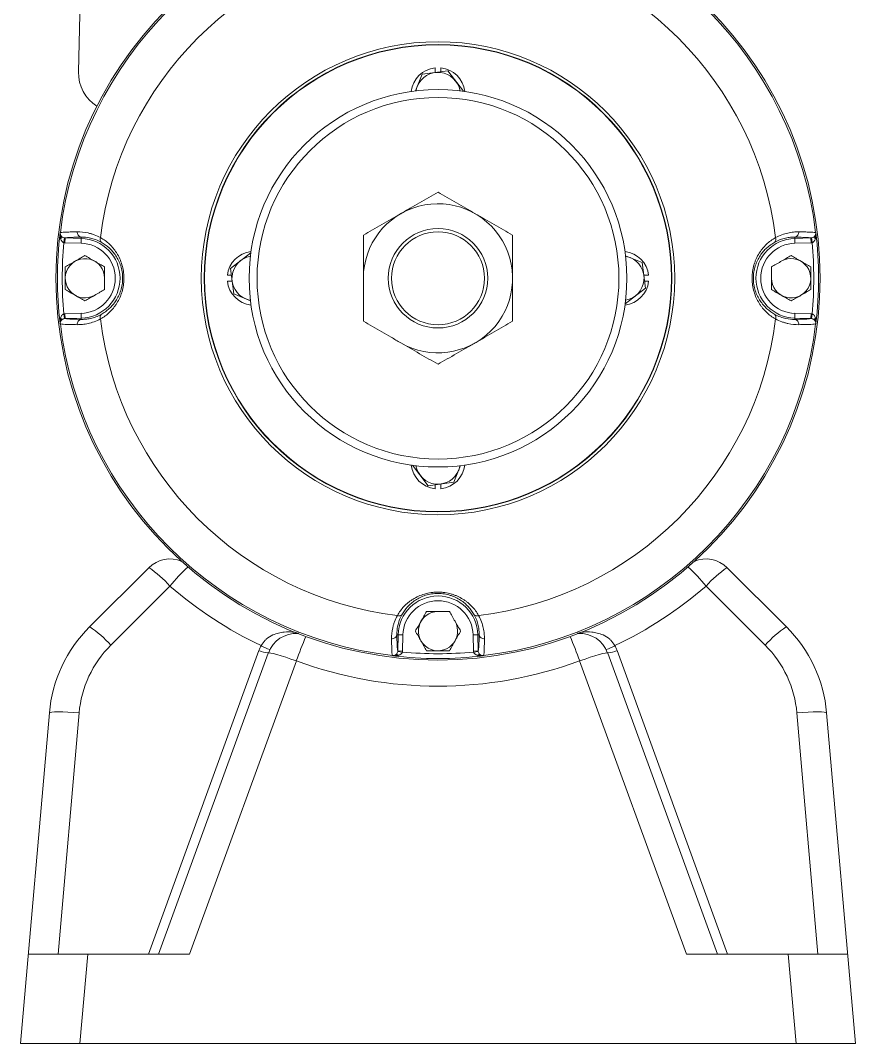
# Paper-space layout '_Left' of a CAD drawing. Header units: inches. Extents: x -5.2 to 5.3, y -9.6 to 16.2.
# Drawn here: x -5.25 to 5.25, y -9.63 to 3.24 of the extents above; entities that cross this region are included whole.
import ezdxf

# ---------------------------------------------------------------- set-up
doc = ezdxf.new("R2010")
doc.units = ezdxf.units.IN
doc.header["$MEASUREMENT"] = 0

psp = doc.layouts.new('_Left')

# ---------------------------------------------------------------- linework, layer by layer
at = {"color": 7, "linetype": 'Continuous', "lineweight": 15}
for p, q in [((-4.52, 2.597), (-4.5, 3.502)), ((0.124, 2.61), (-0.198, 2.567)), ((-0.037, 2.648), (-0.037, 2.589)), ((0.037, 2.598), (0.037, 2.648)), ((0.124, 2.61), (0.322, 2.353)), ((-0.284, 2.358), (-0.198, 2.567)), ((-4.751, 0.571), (-4.749, 0.573)), ((-4.486, 0.518), (-4.488, 0.441)), ((4.486, 0.518), (4.488, 0.441)), ((4.749, 0.573), (4.751, 0.571)), ((-4.696, 0.507), (-4.704, 0.448)), ((-4.689, 0.507), (-4.691, 0.447)), ((-4.488, 0.441), (-4.691, 0.447)), ((-4.689, 0.507), (-4.487, 0.501)), ((4.487, 0.501), (4.689, 0.507)), ((4.691, 0.447), (4.488, 0.441)), ((4.689, 0.507), (4.691, 0.447)), ((4.696, 0.507), (4.704, 0.448)), ((-2.61, 0.124), (-2.353, 0.322)), ((2.358, 0.284), (2.567, 0.198)), ((2.61, -0.124), (2.567, 0.198)), ((-2.598, 0.037), (-2.648, 0.037)), ((-2.61, 0.124), (-2.567, -0.198)), ((2.648, 0.037), (2.589, 0.037)), ((-2.648, -0.037), (-2.589, -0.037)), ((2.61, -0.124), (2.353, -0.322)), ((2.598, -0.037), (2.648, -0.037)), ((-2.358, -0.284), (-2.567, -0.198)), ((-4.696, -0.507), (-4.704, -0.448)), ((-4.691, -0.447), (-4.488, -0.441)), ((-4.689, -0.507), (-4.691, -0.447)), ((-4.487, -0.501), (-4.689, -0.507)), ((-4.486, -0.518), (-4.488, -0.441)), ((4.486, -0.518), (4.488, -0.441)), ((4.689, -0.507), (4.487, -0.501)), ((4.488, -0.441), (4.691, -0.447)), ((4.689, -0.507), (4.691, -0.447)), ((4.696, -0.507), (4.704, -0.448)), ((-4.749, -0.573), (-4.751, -0.571)), ((4.751, -0.571), (4.749, -0.573)), ((-0.124, -2.61), (-0.322, -2.353)), ((0.284, -2.358), (0.198, -2.567)), ((-0.124, -2.61), (0.198, -2.567)), ((-0.037, -2.598), (-0.037, -2.648)), ((0.037, -2.648), (0.037, -2.589)), ((-4.38, -4.385), (-3.636, -3.642)), ((3.636, -3.642), (4.38, -4.385)), ((-3.371, -3.874), (-4.115, -4.618)), ((4.115, -4.618), (3.371, -3.874)), ((-0.518, -4.486), (-0.441, -4.488)), ((-0.507, -4.689), (-0.501, -4.487)), ((-0.441, -4.488), (-0.447, -4.691)), ((0.518, -4.486), (0.441, -4.488)), ((0.447, -4.691), (0.441, -4.488)), ((0.501, -4.487), (0.507, -4.689)), ((-3.642, -8.505), (-2.251, -4.684)), ((-3.513, -8.505), (-2.134, -4.716)), ((-0.571, -4.751), (-0.573, -4.749)), ((-0.507, -4.689), (-0.447, -4.691)), ((-0.507, -4.696), (-0.448, -4.704)), ((0.507, -4.689), (0.447, -4.691)), ((0.507, -4.696), (0.448, -4.704)), ((0.573, -4.749), (0.571, -4.751)), ((2.134, -4.716), (3.513, -8.505)), ((2.251, -4.684), (3.642, -8.505)), ((-1.781, -4.816), (-3.124, -8.505)), ((3.124, -8.505), (1.781, -4.816)), ((-5.25, -9.63), (-4.886, -5.47)), ((-4.513, -5.47), (-4.778, -8.505)), ((4.778, -8.505), (4.513, -5.47)), ((4.886, -5.47), (5.25, -9.63)), ((-5.152, -8.505), (-3.124, -8.505)), ((-4.404, -8.505), (-4.502, -9.63)), ((3.124, -8.505), (5.152, -8.505)), ((4.502, -9.63), (4.404, -8.505)), ((5.25, -9.63), (-5.25, -9.63))]:
    psp.add_line(p, q, dxfattribs=at)
at = {"color": 8, "linetype": 'Continuous', "lineweight": 15}
for p, q in [((-4.679, 0.508), (-4.689, 0.507)), ((4.689, 0.507), (4.679, 0.508)), ((-4.689, -0.507), (-4.679, -0.508)), ((4.679, -0.508), (4.689, -0.507)), ((-0.508, -4.679), (-0.507, -4.689)), ((0.507, -4.689), (0.508, -4.679))]:
    psp.add_line(p, q, dxfattribs=at)
at = {"color": 7, "linetype": 'Continuous', "lineweight": 15, "flags": 128}
for points in [[(-0.26, 2.417), (-0.271, 2.382), (-0.277, 2.359)], [(2.417, 0.26), (2.382, 0.271), (2.359, 0.277)], [(-2.417, -0.26), (-2.382, -0.271), (-2.359, -0.277)], [(0.26, -2.417), (0.271, -2.382), (0.277, -2.359)], [(-2.134, -4.716), (-2.126, -4.713), (-2.104, -4.716), (-2.071, -4.723), (-2.027, -4.735), (-1.974, -4.75), (-1.914, -4.77), (-1.849, -4.792), (-1.781, -4.816)], [(1.781, -4.816), (1.849, -4.792), (1.914, -4.77), (1.974, -4.75), (2.027, -4.735), (2.071, -4.723), (2.104, -4.716), (2.126, -4.713), (2.134, -4.716)], [(-4.513, -5.47), (-4.585, -5.465), (-4.655, -5.46), (-4.719, -5.458), (-4.776, -5.457), (-4.822, -5.458), (-4.857, -5.46), (-4.878, -5.465), (-4.886, -5.47)], [(4.513, -5.47), (4.585, -5.465), (4.655, -5.46), (4.719, -5.458), (4.776, -5.457), (4.822, -5.458), (4.857, -5.46), (4.878, -5.465), (4.886, -5.47)]]:
    psp.add_lwpolyline(points, dxfattribs=at)
at = {"color": 7, "linetype": 'Continuous', "lineweight": 15}
for radius in [4.804, 2.976, 2.94, 2.936, 2.375, 2.275, 0.625, 0.585]:
    psp.add_circle((0, 0), radius, dxfattribs=at)
for centre, radius, start, end in [((0, 0), 4.783, 96.776, 173.1236), ((0, 0), 4.783, 6.8764, 83.224), ((0, 0), 4.274, 96.8727, 173.1273), ((0, 0), 4.274, 6.8727, 83.1273), ((-4.02, 2.586), 0.5, 178.7501, 237.5472), ((0, 2.31), 0.34, 96.3111, 173.0921), ((0, 2.31), 0.281, 10.0058, 157.5517), ((0, 2.31), 0.34, 6.9079, 83.6889), ((0, 0), 0.938, 240, 180), ((0, 0), 4.785, 173.1492, 186.8508), ((-4.689, 0.566), 0.06, 173.1712, 212.6536), ((-4.774, 0.519), 0.0367, 321.455, 22.7581), ((-4.478, 0.575), 0.0577, 170.7419, 261.8484), ((4.478, 0.575), 0.0577, 278.1516, 9.2581), ((4.774, 0.519), 0.0367, 157.2419, 218.545), ((4.689, 0.566), 0.06, 327.3464, 6.8288), ((0, 0), 4.785, 353.1492, 6.8508), ((0, 0), 4.725, 174.562, 185.438), ((-4.5, 0), 0.442, 271.5, 88.5), ((-4.5, 0), 0.502, 271.5, 88.5), ((-4.202, 0.488), 0.047, 150.2315, 224.5889), ((4.5, 0), 0.502, 91.5, 268.5), ((4.5, 0), 0.442, 91.5, 268.5), ((4.202, 0.488), 0.047, 315.4111, 29.7685), ((0, 0), 4.725, 354.562, 5.438), ((-2.31, 0), 0.34, 96.9079, 173.6889), ((-2.31, 0), 0.281, 100.0058, 247.5517), ((2.31, 0), 0.34, 6.3111, 83.0921), ((2.31, 0), 0.281, 280.0058, 67.5517), ((-4.44, 0), 0.247, 0, 300), ((4.44, 0), 0.247, 180, 120), ((-2.31, 0), 0.34, 186.3111, 263.0921), ((2.31, 0), 0.34, 276.9079, 353.6889), ((-4.774, -0.519), 0.0367, 337.2419, 38.545), ((-4.202, -0.488), 0.047, 135.4111, 209.7685), ((0, 0), 4.274, 186.8727, 263.1273), ((0, 0), 4.274, 276.8727, 353.1273), ((4.202, -0.488), 0.047, 330.2315, 44.5889), ((4.774, -0.519), 0.0367, 141.455, 202.7581), ((-4.689, -0.566), 0.06, 147.3464, 186.8288), ((0, 0), 4.783, 186.8764, 263.1236), ((-4.478, -0.575), 0.0577, 98.1516, 189.2581), ((0, 0), 4.783, 276.8764, 353.1236), ((4.478, -0.575), 0.0577, 350.7419, 81.8484), ((4.689, -0.566), 0.06, 353.1712, 32.6536), ((0, -2.31), 0.34, 186.9079, 263.6889), ((0, -2.31), 0.281, 190.0058, 337.5517), ((0, -2.31), 0.34, 276.3111, 353.0921), ((-3.371, -3.907), 0.375, 66.5832, 135), ((3.371, -3.907), 0.375, 45, 113.4168), ((-4.428, -4.812), 1.414, 41.592, 55.9232), ((4.428, -4.812), 1.414, 124.0768, 138.408), ((0, 0.028), 5.156, 229.1723, 244.437), ((0, 0.028), 5.156, 295.563, 310.8277), ((0, -4.5), 0.502, 1.5, 178.5), ((0, -4.5), 0.442, 1.5, 178.5), ((-0.488, -4.202), 0.047, 240.2315, 314.5889), ((0, -4.44), 0.247, 90, 30), ((0.488, -4.202), 0.047, 225.4111, 299.7685), ((-3.143, -5.623), 1.75, 135, 175), ((-5.172, -5.556), 1.414, 41.592, 55.9232), ((-1.781, -4.844), 0.375, 86.7447, 160), ((-0.575, -4.478), 0.0577, 260.7419, 351.8484), ((0.575, -4.478), 0.0577, 188.1516, 279.2581), ((1.781, -4.844), 0.375, 20, 93.2553), ((5.172, -5.556), 1.414, 124.0768, 138.408), ((3.143, -5.623), 1.75, 5, 45), ((-3.143, -5.59), 1.375, 135, 175), ((-1.781, -4.855), 0.5, 152.5073, 160), ((-2.019, -4.292), 0.391, 238.2493, 255.9763), ((2.019, -4.292), 0.391, 284.0237, 301.7507), ((1.781, -4.855), 0.5, 20, 27.4927), ((3.143, -5.59), 1.375, 5, 45), ((-2.096, -4.342), 0.375, 245.489, 264.1615), ((-0.566, -4.689), 0.06, 263.1712, 302.6536), ((0, 0), 4.785, 263.1492, 276.8508), ((-0.519, -4.774), 0.0367, 51.455, 112.7581), ((0, 0), 4.725, 264.562, 275.438), ((0.519, -4.774), 0.0367, 67.2419, 128.545), ((0.566, -4.689), 0.06, 237.3464, 276.8288), ((2.096, -4.342), 0.375, 275.8385, 294.511), ((0, 0.023), 5.156, 249.7886, 290.2114)]:
    psp.add_arc(centre, radius, start, end, dxfattribs=at)
at = {"color": 8, "linetype": 'Continuous', "lineweight": 15}
for centre, radius, start, end in [((-1.448, -5.462), 2.494, 132.8108, 140.4475), ((1.448, -5.462), 2.494, 39.5525, 47.1892), ((3.209, -6.592), 5.297, 156.8271, 160.4103), ((-3.209, -6.592), 5.297, 19.5897, 23.1729)]:
    psp.add_arc(centre, radius, start, end, dxfattribs=at)
at = {"color": 7, "linetype": 'Continuous', "lineweight": 15}
for points, knots in [([(-0.469, 0.812), (-0.449, 0.823), (-0.429, 0.835), (-0.389, 0.858), (-0.369, 0.869), (-0.31, 0.904), (-0.271, 0.926), (-0.154, 0.994), (-0.076, 1.038), (0, 1.083)], [0, 0, 0, 0, 0.125, 0.125, 0.25, 0.25, 0.5, 0.5, 1, 1, 1, 1]), ([(0, 1.083), (0.077, 1.038), (0.154, 0.994), (0.31, 0.904), (0.389, 0.858), (0.469, 0.812)], [0, 0, 0, 0, 0.5, 0.5, 1, 1, 1, 1]), ([(-0.938, 0.541), (-0.861, 0.586), (-0.784, 0.63), (-0.627, 0.72), (-0.549, 0.766), (-0.469, 0.812)], [0, 0, 0, 0, 0.5, 0.5, 1, 1, 1, 1]), ([(0.469, 0.812), (0.489, 0.8), (0.509, 0.789), (0.548, 0.766), (0.568, 0.754), (0.628, 0.72), (0.667, 0.698), (0.784, 0.63), (0.861, 0.585), (0.937, 0.541)], [0, 0, 0, 0, 0.125, 0.125, 0.25, 0.25, 0.5, 0.5, 1, 1, 1, 1]), ([(-4.745, 0.496), (-4.749, 0.508), (-4.751, 0.521), (-4.753, 0.546), (-4.752, 0.558), (-4.751, 0.571)], [0, 0, 0, 0, 0.5, 0.5, 1, 1, 1, 1]), ([(-4.74, 0.533), (-4.744, 0.539), (-4.747, 0.546), (-4.751, 0.558), (-4.752, 0.565), (-4.751, 0.571)], [0, 0, 0, 0, 0.5, 0.5, 1, 1, 1, 1]), ([(-4.749, 0.573), (-4.747, 0.574), (-4.741, 0.576), (-4.721, 0.578), (-4.707, 0.579), (-4.672, 0.581), (-4.65, 0.582), (-4.598, 0.583), (-4.568, 0.584), (-4.535, 0.584)], [0, 0, 0, 0, 0.25, 0.25, 0.5, 0.5, 0.75, 0.75, 1, 1, 1, 1]), ([(-4.74, 0.533), (-4.738, 0.531), (-4.736, 0.528), (-4.731, 0.523), (-4.728, 0.52), (-4.72, 0.516), (-4.716, 0.513), (-4.707, 0.51), (-4.702, 0.508), (-4.696, 0.507)], [0, 0, 0, 0, 0.25, 0.25, 0.5, 0.5, 0.75, 0.75, 1, 1, 1, 1]), ([(-4.486, 0.518), (-4.529, 0.517), (-4.603, 0.515), (-4.661, 0.512), (-4.674, 0.509), (-4.679, 0.508)], [0, 0, 0, 0, 0.445546, 0.78152, 1, 1, 1, 1]), ([(-4.535, 0.584), (-4.494, 0.585), (-4.449, 0.581), (-4.387, 0.567), (-4.375, 0.564), (-4.349, 0.556), (-4.336, 0.552), (-4.297, 0.538), (-4.27, 0.526), (-4.243, 0.511)], [0, 0, 0, 0, 0.5, 0.5, 0.625, 0.625, 0.75, 0.75, 1, 1, 1, 1]), ([(-4.236, 0.455), (-4.259, 0.468), (-4.282, 0.478), (-4.316, 0.491), (-4.328, 0.495), (-4.35, 0.501), (-4.361, 0.504), (-4.413, 0.515), (-4.452, 0.518), (-4.486, 0.518)], [0, 0, 0, 0, 0.25, 0.25, 0.375, 0.375, 0.5, 0.5, 1, 1, 1, 1]), ([(-0.938, 0), (-0.938, 0.046), (-0.938, 0.092), (-0.938, 0.184), (-0.938, 0.23), (-0.938, 0.365), (-0.938, 0.454), (-0.938, 0.541)], [0, 0, 0, 0, 0.25, 0.25, 0.5, 0.5, 1, 1, 1, 1]), ([(0.937, 0), (0.937, 0.046), (0.937, 0.092), (0.937, 0.184), (0.937, 0.23), (0.937, 0.365), (0.937, 0.454), (0.937, 0.541)], [0, 0, 0, 0, 0.25, 0.25, 0.5, 0.5, 1, 1, 1, 1]), ([(4.486, 0.518), (4.469, 0.518), (4.451, 0.517), (4.412, 0.514), (4.391, 0.511), (4.349, 0.501), (4.327, 0.495), (4.282, 0.478), (4.259, 0.468), (4.236, 0.455)], [0, 0, 0, 0, 0.25, 0.25, 0.5, 0.5, 0.75, 0.75, 1, 1, 1, 1]), ([(4.243, 0.511), (4.27, 0.526), (4.297, 0.538), (4.349, 0.557), (4.374, 0.564), (4.411, 0.572), (4.423, 0.575), (4.447, 0.579), (4.459, 0.58), (4.493, 0.583), (4.515, 0.584), (4.535, 0.584)], [0, 0, 0, 0, 0.25, 0.25, 0.5, 0.5, 0.625, 0.625, 0.75, 0.75, 1, 1, 1, 1]), ([(4.679, 0.508), (4.673, 0.509), (4.659, 0.512), (4.596, 0.515), (4.523, 0.517), (4.486, 0.518)], [0, 0, 0, 0, 0.251352, 0.620332, 1, 1, 1, 1]), ([(4.535, 0.584), (4.568, 0.584), (4.598, 0.583), (4.649, 0.582), (4.671, 0.581), (4.707, 0.579), (4.721, 0.578), (4.741, 0.576), (4.747, 0.574), (4.749, 0.573)], [0, 0, 0, 0, 0.25, 0.25, 0.5, 0.5, 0.75, 0.75, 1, 1, 1, 1]), ([(4.696, 0.507), (4.702, 0.508), (4.707, 0.51), (4.716, 0.513), (4.72, 0.516), (4.728, 0.52), (4.731, 0.523), (4.736, 0.528), (4.738, 0.531), (4.74, 0.533)], [0, 0, 0, 0, 0.25, 0.25, 0.5, 0.5, 0.75, 0.75, 1, 1, 1, 1]), ([(4.74, 0.533), (4.744, 0.539), (4.747, 0.546), (4.751, 0.558), (4.752, 0.565), (4.751, 0.571)], [0, 0, 0, 0, 0.5, 0.5, 1, 1, 1, 1]), ([(4.745, 0.496), (4.749, 0.508), (4.751, 0.521), (4.753, 0.546), (4.752, 0.558), (4.751, 0.571)], [0, 0, 0, 0, 0.5, 0.5, 1, 1, 1, 1]), ([(-4.704, 0.448), (-4.71, 0.449), (-4.715, 0.452), (-4.724, 0.459), (-4.728, 0.463), (-4.734, 0.472), (-4.737, 0.476), (-4.742, 0.486), (-4.743, 0.491), (-4.745, 0.496)], [0, 0, 0, 0, 0.25, 0.25, 0.5, 0.5, 0.75, 0.75, 1, 1, 1, 1]), ([(-4.696, 0.507), (-4.695, 0.507), (-4.695, 0.507), (-4.694, 0.507), (-4.692, 0.507), (-4.691, 0.507), (-4.689, 0.507)], [0, 0, 0, 0, 0.0000403254, 0.0000403254, 0.0000403254, 0.0001730501, 0.0001730501, 0.0001730501, 0.0001730501]), ([(-4.243, 0.511), (-4.202, 0.488), (-4.165, 0.461), (-4.113, 0.412), (-4.097, 0.394), (-4.074, 0.366), (-4.066, 0.356), (-4.052, 0.335), (-4.045, 0.325), (-4.025, 0.293), (-4.013, 0.27), (-3.991, 0.222), (-3.981, 0.196), (-3.966, 0.143), (-3.96, 0.116), (-3.953, 0.073), (-3.952, 0.058), (-3.95, 0.029), (-3.949, 0), (-3.95, -0.029), (-3.952, -0.058), (-3.953, -0.072), (-3.96, -0.115), (-3.966, -0.142), (-3.977, -0.183), (-3.982, -0.196), (-3.991, -0.221), (-3.996, -0.233), (-4.013, -0.269), (-4.025, -0.292), (-4.045, -0.325), (-4.052, -0.335), (-4.066, -0.355), (-4.074, -0.365), (-4.097, -0.393), (-4.113, -0.411), (-4.147, -0.444), (-4.165, -0.459), (-4.203, -0.487), (-4.223, -0.5), (-4.243, -0.511)], [0, 0, 0, 0, 0.125, 0.125, 0.1875, 0.1875, 0.21875, 0.21875, 0.25, 0.25, 0.3125, 0.3125, 0.375, 0.375, 0.4375, 0.4375, 0.46875, 0.46875, 0.5, 0.53125, 0.53125, 0.5625, 0.5625, 0.625, 0.625, 0.65625, 0.65625, 0.6875, 0.6875, 0.75, 0.75, 0.78125, 0.78125, 0.8125, 0.8125, 0.875, 0.875, 0.9375, 0.9375, 1, 1, 1, 1]), ([(-4.236, -0.455), (-4.217, -0.445), (-4.2, -0.434), (-4.166, -0.41), (-4.15, -0.397), (-4.119, -0.368), (-4.104, -0.353), (-4.083, -0.328), (-4.076, -0.32), (-4.063, -0.302), (-4.057, -0.293), (-4.038, -0.265), (-4.027, -0.245), (-4.012, -0.213), (-4.007, -0.202), (-3.998, -0.179), (-3.994, -0.167), (-3.982, -0.131), (-3.976, -0.106), (-3.97, -0.067), (-3.968, -0.054), (-3.966, -0.027), (-3.965, 0), (-3.966, 0.027), (-3.968, 0.054), (-3.97, 0.067), (-3.976, 0.107), (-3.982, 0.132), (-3.997, 0.179), (-4.007, 0.202), (-4.027, 0.245), (-4.038, 0.265), (-4.063, 0.303), (-4.077, 0.32), (-4.105, 0.353), (-4.119, 0.369), (-4.166, 0.411), (-4.199, 0.435), (-4.236, 0.455)], [0, 0, 0, 0, 0.0625, 0.0625, 0.125, 0.125, 0.1875, 0.1875, 0.21875, 0.21875, 0.25, 0.25, 0.3125, 0.3125, 0.34375, 0.34375, 0.375, 0.375, 0.4375, 0.4375, 0.46875, 0.46875, 0.5, 0.53125, 0.53125, 0.5625, 0.5625, 0.625, 0.625, 0.6875, 0.6875, 0.75, 0.75, 0.8125, 0.8125, 0.875, 0.875, 1, 1, 1, 1]), ([(4.243, -0.511), (4.202, -0.488), (4.165, -0.461), (4.113, -0.412), (4.097, -0.394), (4.074, -0.366), (4.066, -0.356), (4.052, -0.335), (4.045, -0.325), (4.025, -0.293), (4.013, -0.27), (3.991, -0.222), (3.981, -0.196), (3.966, -0.143), (3.96, -0.116), (3.953, -0.073), (3.952, -0.058), (3.95, -0.029), (3.949, 0), (3.95, 0.029), (3.952, 0.058), (3.953, 0.072), (3.96, 0.115), (3.966, 0.142), (3.977, 0.183), (3.982, 0.196), (3.991, 0.221), (3.996, 0.233), (4.013, 0.269), (4.025, 0.292), (4.045, 0.325), (4.052, 0.335), (4.066, 0.355), (4.074, 0.365), (4.097, 0.393), (4.113, 0.411), (4.147, 0.444), (4.165, 0.459), (4.203, 0.487), (4.223, 0.5), (4.243, 0.511)], [0, 0, 0, 0, 0.125, 0.125, 0.1875, 0.1875, 0.21875, 0.21875, 0.25, 0.25, 0.3125, 0.3125, 0.375, 0.375, 0.4375, 0.4375, 0.46875, 0.46875, 0.5, 0.53125, 0.53125, 0.5625, 0.5625, 0.625, 0.625, 0.65625, 0.65625, 0.6875, 0.6875, 0.75, 0.75, 0.78125, 0.78125, 0.8125, 0.8125, 0.875, 0.875, 0.9375, 0.9375, 1, 1, 1, 1]), ([(4.236, 0.455), (4.217, 0.445), (4.2, 0.434), (4.166, 0.41), (4.15, 0.397), (4.119, 0.368), (4.104, 0.353), (4.083, 0.328), (4.076, 0.32), (4.063, 0.302), (4.057, 0.293), (4.038, 0.265), (4.027, 0.245), (4.012, 0.213), (4.007, 0.202), (3.998, 0.179), (3.994, 0.167), (3.982, 0.131), (3.976, 0.106), (3.97, 0.067), (3.968, 0.054), (3.966, 0.027), (3.965, 0), (3.966, -0.027), (3.968, -0.054), (3.97, -0.067), (3.976, -0.107), (3.982, -0.132), (3.997, -0.179), (4.007, -0.202), (4.027, -0.245), (4.038, -0.265), (4.063, -0.303), (4.077, -0.32), (4.105, -0.353), (4.119, -0.369), (4.166, -0.411), (4.199, -0.435), (4.236, -0.455)], [0, 0, 0, 0, 0.0625, 0.0625, 0.125, 0.125, 0.1875, 0.1875, 0.21875, 0.21875, 0.25, 0.25, 0.3125, 0.3125, 0.34375, 0.34375, 0.375, 0.375, 0.4375, 0.4375, 0.46875, 0.46875, 0.5, 0.53125, 0.53125, 0.5625, 0.5625, 0.625, 0.625, 0.6875, 0.6875, 0.75, 0.75, 0.8125, 0.8125, 0.875, 0.875, 1, 1, 1, 1]), ([(4.689, 0.507), (4.691, 0.507), (4.692, 0.507), (4.694, 0.507), (4.695, 0.507), (4.695, 0.507), (4.696, 0.507)], [0, 0, 0, 0, 0.0001326134, 0.0001326134, 0.0001326134, 0.0001729049, 0.0001729049, 0.0001729049, 0.0001729049]), ([(4.745, 0.496), (4.743, 0.491), (4.742, 0.486), (4.737, 0.476), (4.734, 0.472), (4.728, 0.463), (4.724, 0.459), (4.715, 0.452), (4.71, 0.449), (4.704, 0.448)], [0, 0, 0, 0, 0.25, 0.25, 0.5, 0.5, 0.75, 0.75, 1, 1, 1, 1]), ([(-4.564, 0.214), (-4.542, 0.227), (-4.521, 0.239), (-4.479, 0.263), (-4.459, 0.274), (-4.44, 0.285)], [0, 0, 0, 0, 0.5, 0.5, 1, 1, 1, 1]), ([(-4.44, 0.285), (-4.421, 0.274), (-4.401, 0.263), (-4.37, 0.245), (-4.36, 0.239), (-4.338, 0.227), (-4.327, 0.22), (-4.316, 0.214)], [0, 0, 0, 0, 0.5, 0.5, 0.75, 0.75, 1, 1, 1, 1]), ([(4.316, 0.214), (4.338, 0.227), (4.359, 0.239), (4.401, 0.263), (4.421, 0.274), (4.44, 0.285)], [0, 0, 0, 0, 0.5, 0.5, 1, 1, 1, 1]), ([(4.44, 0.285), (4.459, 0.274), (4.479, 0.263), (4.51, 0.245), (4.52, 0.239), (4.542, 0.227), (4.553, 0.22), (4.564, 0.214)], [0, 0, 0, 0, 0.5, 0.5, 0.75, 0.75, 1, 1, 1, 1]), ([(-4.687, 0.143), (-4.668, 0.154), (-4.648, 0.165), (-4.617, 0.183), (-4.607, 0.189), (-4.585, 0.202), (-4.574, 0.208), (-4.564, 0.214)], [0, 0, 0, 0, 0.5, 0.5, 0.75, 0.75, 1, 1, 1, 1]), ([(-4.687, 0.143), (-4.687, 0.132), (-4.687, 0.12), (-4.687, 0.097), (-4.687, 0.085), (-4.687, 0.062), (-4.687, 0.05), (-4.687, 0.025), (-4.687, 0.012), (-4.687, 0)], [0, 0, 0, 0, 0.25, 0.25, 0.5, 0.5, 0.75, 0.75, 1, 1, 1, 1]), ([(-4.316, 0.214), (-4.295, 0.202), (-4.274, 0.19), (-4.232, 0.165), (-4.212, 0.154), (-4.193, 0.143)], [0, 0, 0, 0, 0.5, 0.5, 1, 1, 1, 1]), ([(-4.193, 0.143), (-4.193, 0.132), (-4.193, 0.12), (-4.193, 0.097), (-4.193, 0.085), (-4.193, 0.062), (-4.193, 0.05), (-4.193, 0.025), (-4.193, 0.012), (-4.193, 0)], [0, 0, 0, 0, 0.25, 0.25, 0.5, 0.5, 0.75, 0.75, 1, 1, 1, 1]), ([(4.193, 0.143), (4.212, 0.154), (4.232, 0.165), (4.263, 0.183), (4.273, 0.189), (4.295, 0.202), (4.306, 0.208), (4.316, 0.214)], [0, 0, 0, 0, 0.5, 0.5, 0.75, 0.75, 1, 1, 1, 1]), ([(4.193, 0), (4.193, 0.025), (4.193, 0.049), (4.193, 0.085), (4.193, 0.097), (4.193, 0.12), (4.193, 0.132), (4.193, 0.143)], [0, 0, 0, 0, 0.5, 0.5, 0.75, 0.75, 1, 1, 1, 1]), ([(4.564, 0.214), (4.585, 0.202), (4.606, 0.19), (4.648, 0.165), (4.668, 0.154), (4.687, 0.143)], [0, 0, 0, 0, 0.5, 0.5, 1, 1, 1, 1]), ([(4.687, 0), (4.687, 0.025), (4.687, 0.049), (4.687, 0.085), (4.687, 0.097), (4.687, 0.12), (4.687, 0.132), (4.687, 0.143)], [0, 0, 0, 0, 0.5, 0.5, 0.75, 0.75, 1, 1, 1, 1]), ([(4.193, -0.143), (4.193, -0.132), (4.193, -0.12), (4.193, -0.097), (4.193, -0.085), (4.193, -0.062), (4.193, -0.05), (4.193, -0.025), (4.193, -0.012), (4.193, 0)], [0, 0, 0, 0, 0.25, 0.25, 0.5, 0.5, 0.75, 0.75, 1, 1, 1, 1]), ([(4.687, -0.143), (4.687, -0.132), (4.687, -0.12), (4.687, -0.097), (4.687, -0.085), (4.687, -0.062), (4.687, -0.05), (4.687, -0.025), (4.687, -0.012), (4.687, 0)], [0, 0, 0, 0, 0.25, 0.25, 0.5, 0.5, 0.75, 0.75, 1, 1, 1, 1]), ([(-4.687, 0), (-4.687, -0.025), (-4.687, -0.049), (-4.687, -0.085), (-4.687, -0.097), (-4.687, -0.12), (-4.687, -0.132), (-4.687, -0.143)], [0, 0, 0, 0, 0.5, 0.5, 0.75, 0.75, 1, 1, 1, 1]), ([(-4.193, 0), (-4.193, -0.025), (-4.193, -0.049), (-4.193, -0.085), (-4.193, -0.097), (-4.193, -0.12), (-4.193, -0.132), (-4.193, -0.143)], [0, 0, 0, 0, 0.5, 0.5, 0.75, 0.75, 1, 1, 1, 1]), ([(-0.938, -0.541), (-0.938, -0.497), (-0.938, -0.453), (-0.938, -0.363), (-0.938, -0.318), (-0.938, -0.182), (-0.938, -0.092), (-0.938, 0)], [0, 0, 0, 0, 0.25, 0.25, 0.5, 0.5, 1, 1, 1, 1]), ([(0.937, -0.541), (0.937, -0.497), (0.937, -0.453), (0.937, -0.363), (0.937, -0.318), (0.937, -0.182), (0.937, -0.092), (0.937, 0)], [0, 0, 0, 0, 0.25, 0.25, 0.5, 0.5, 1, 1, 1, 1]), ([(-4.564, -0.214), (-4.585, -0.202), (-4.606, -0.19), (-4.648, -0.165), (-4.668, -0.154), (-4.687, -0.143)], [0, 0, 0, 0, 0.5, 0.5, 1, 1, 1, 1]), ([(-4.44, -0.285), (-4.459, -0.274), (-4.479, -0.263), (-4.51, -0.245), (-4.52, -0.239), (-4.542, -0.227), (-4.553, -0.22), (-4.564, -0.214)], [0, 0, 0, 0, 0.5, 0.5, 0.75, 0.75, 1, 1, 1, 1]), ([(-4.316, -0.214), (-4.338, -0.227), (-4.359, -0.239), (-4.401, -0.263), (-4.421, -0.274), (-4.44, -0.285)], [0, 0, 0, 0, 0.5, 0.5, 1, 1, 1, 1]), ([(-4.193, -0.143), (-4.212, -0.154), (-4.232, -0.165), (-4.263, -0.183), (-4.273, -0.189), (-4.295, -0.202), (-4.306, -0.208), (-4.316, -0.214)], [0, 0, 0, 0, 0.5, 0.5, 0.75, 0.75, 1, 1, 1, 1]), ([(4.316, -0.214), (4.295, -0.202), (4.274, -0.19), (4.232, -0.165), (4.212, -0.154), (4.193, -0.143)], [0, 0, 0, 0, 0.5, 0.5, 1, 1, 1, 1]), ([(4.44, -0.285), (4.421, -0.274), (4.401, -0.263), (4.37, -0.245), (4.36, -0.239), (4.338, -0.227), (4.327, -0.22), (4.316, -0.214)], [0, 0, 0, 0, 0.5, 0.5, 0.75, 0.75, 1, 1, 1, 1]), ([(4.564, -0.214), (4.542, -0.227), (4.521, -0.239), (4.479, -0.263), (4.459, -0.274), (4.44, -0.285)], [0, 0, 0, 0, 0.5, 0.5, 1, 1, 1, 1]), ([(4.687, -0.143), (4.668, -0.154), (4.648, -0.165), (4.617, -0.183), (4.607, -0.189), (4.585, -0.202), (4.574, -0.208), (4.564, -0.214)], [0, 0, 0, 0, 0.5, 0.5, 0.75, 0.75, 1, 1, 1, 1]), ([(-4.745, -0.496), (-4.749, -0.508), (-4.751, -0.521), (-4.753, -0.546), (-4.752, -0.558), (-4.751, -0.571)], [0, 0, 0, 0, 0.5, 0.5, 1, 1, 1, 1]), ([(-4.745, -0.496), (-4.743, -0.491), (-4.742, -0.486), (-4.737, -0.476), (-4.734, -0.472), (-4.728, -0.463), (-4.724, -0.459), (-4.715, -0.452), (-4.71, -0.449), (-4.704, -0.448)], [0, 0, 0, 0, 0.25, 0.25, 0.5, 0.5, 0.75, 0.75, 1, 1, 1, 1]), ([(-4.696, -0.507), (-4.702, -0.508), (-4.707, -0.51), (-4.716, -0.513), (-4.72, -0.516), (-4.728, -0.52), (-4.731, -0.523), (-4.736, -0.528), (-4.738, -0.531), (-4.74, -0.533)], [0, 0, 0, 0, 0.25, 0.25, 0.5, 0.5, 0.75, 0.75, 1, 1, 1, 1]), ([(-4.689, -0.507), (-4.691, -0.507), (-4.692, -0.507), (-4.694, -0.507), (-4.695, -0.507), (-4.695, -0.507), (-4.696, -0.507)], [0, 0, 0, 0, 0.0001326134, 0.0001326134, 0.0001326134, 0.0001729049, 0.0001729049, 0.0001729049, 0.0001729049]), ([(-4.679, -0.508), (-4.673, -0.509), (-4.659, -0.512), (-4.596, -0.515), (-4.523, -0.517), (-4.486, -0.518)], [0, 0, 0, 0, 0.251352, 0.620332, 1, 1, 1, 1]), ([(-4.243, -0.511), (-4.27, -0.526), (-4.297, -0.538), (-4.349, -0.557), (-4.374, -0.564), (-4.411, -0.572), (-4.423, -0.575), (-4.447, -0.579), (-4.459, -0.58), (-4.493, -0.583), (-4.515, -0.584), (-4.535, -0.584)], [0, 0, 0, 0, 0.25, 0.25, 0.5, 0.5, 0.625, 0.625, 0.75, 0.75, 1, 1, 1, 1]), ([(-4.486, -0.518), (-4.469, -0.518), (-4.451, -0.517), (-4.412, -0.514), (-4.391, -0.511), (-4.349, -0.501), (-4.327, -0.495), (-4.282, -0.478), (-4.259, -0.468), (-4.236, -0.455)], [0, 0, 0, 0, 0.25, 0.25, 0.5, 0.5, 0.75, 0.75, 1, 1, 1, 1]), ([(4.236, -0.455), (4.259, -0.468), (4.282, -0.478), (4.316, -0.491), (4.328, -0.495), (4.35, -0.501), (4.361, -0.504), (4.413, -0.515), (4.452, -0.518), (4.486, -0.518)], [0, 0, 0, 0, 0.25, 0.25, 0.375, 0.375, 0.5, 0.5, 1, 1, 1, 1]), ([(4.535, -0.584), (4.494, -0.585), (4.449, -0.581), (4.387, -0.567), (4.375, -0.564), (4.349, -0.556), (4.336, -0.552), (4.297, -0.538), (4.27, -0.526), (4.243, -0.511)], [0, 0, 0, 0, 0.5, 0.5, 0.625, 0.625, 0.75, 0.75, 1, 1, 1, 1]), ([(4.486, -0.518), (4.529, -0.517), (4.603, -0.515), (4.661, -0.512), (4.674, -0.509), (4.679, -0.508)], [0, 0, 0, 0, 0.445546, 0.78152, 1, 1, 1, 1]), ([(4.696, -0.507), (4.695, -0.507), (4.695, -0.507), (4.694, -0.507), (4.692, -0.507), (4.691, -0.507), (4.689, -0.507)], [0, 0, 0, 0, 0.0000403254, 0.0000403254, 0.0000403254, 0.0001730501, 0.0001730501, 0.0001730501, 0.0001730501]), ([(4.74, -0.533), (4.738, -0.531), (4.736, -0.528), (4.731, -0.523), (4.728, -0.52), (4.72, -0.516), (4.716, -0.513), (4.707, -0.51), (4.702, -0.508), (4.696, -0.507)], [0, 0, 0, 0, 0.25, 0.25, 0.5, 0.5, 0.75, 0.75, 1, 1, 1, 1]), ([(4.704, -0.448), (4.71, -0.449), (4.715, -0.452), (4.724, -0.459), (4.728, -0.463), (4.734, -0.472), (4.737, -0.476), (4.742, -0.486), (4.743, -0.491), (4.745, -0.496)], [0, 0, 0, 0, 0.25, 0.25, 0.5, 0.5, 0.75, 0.75, 1, 1, 1, 1]), ([(4.745, -0.496), (4.749, -0.508), (4.751, -0.521), (4.753, -0.546), (4.752, -0.558), (4.751, -0.571)], [0, 0, 0, 0, 0.5, 0.5, 1, 1, 1, 1]), ([(-4.74, -0.533), (-4.744, -0.539), (-4.747, -0.546), (-4.751, -0.558), (-4.752, -0.565), (-4.751, -0.571)], [0, 0, 0, 0, 0.5, 0.5, 1, 1, 1, 1]), ([(-4.535, -0.584), (-4.568, -0.584), (-4.598, -0.583), (-4.649, -0.582), (-4.671, -0.581), (-4.707, -0.579), (-4.721, -0.578), (-4.741, -0.576), (-4.747, -0.574), (-4.749, -0.573)], [0, 0, 0, 0, 0.25, 0.25, 0.5, 0.5, 0.75, 0.75, 1, 1, 1, 1]), ([(-0.469, -0.812), (-0.489, -0.8), (-0.509, -0.789), (-0.548, -0.766), (-0.568, -0.754), (-0.628, -0.72), (-0.667, -0.698), (-0.784, -0.63), (-0.861, -0.585), (-0.938, -0.541)], [0, 0, 0, 0, 0.125, 0.125, 0.25, 0.25, 0.5, 0.5, 1, 1, 1, 1]), ([(0.937, -0.541), (0.861, -0.586), (0.784, -0.63), (0.627, -0.72), (0.549, -0.766), (0.469, -0.812)], [0, 0, 0, 0, 0.5, 0.5, 1, 1, 1, 1]), ([(4.749, -0.573), (4.747, -0.574), (4.741, -0.576), (4.721, -0.578), (4.707, -0.579), (4.672, -0.581), (4.65, -0.582), (4.598, -0.583), (4.568, -0.584), (4.535, -0.584)], [0, 0, 0, 0, 0.25, 0.25, 0.5, 0.5, 0.75, 0.75, 1, 1, 1, 1]), ([(4.74, -0.533), (4.744, -0.539), (4.747, -0.546), (4.751, -0.558), (4.752, -0.565), (4.751, -0.571)], [0, 0, 0, 0, 0.5, 0.5, 1, 1, 1, 1]), ([(0, -1.083), (-0.077, -1.038), (-0.154, -0.994), (-0.31, -0.904), (-0.389, -0.858), (-0.469, -0.812)], [0, 0, 0, 0, 0.5, 0.5, 1, 1, 1, 1]), ([(0.469, -0.812), (0.449, -0.823), (0.429, -0.835), (0.389, -0.858), (0.369, -0.869), (0.31, -0.904), (0.271, -0.926), (0.154, -0.994), (0.076, -1.038), (0, -1.083)], [0, 0, 0, 0, 0.125, 0.125, 0.25, 0.25, 0.5, 0.5, 1, 1, 1, 1]), ([(-0.511, -4.243), (-0.488, -4.202), (-0.461, -4.165), (-0.412, -4.113), (-0.394, -4.097), (-0.366, -4.074), (-0.356, -4.066), (-0.335, -4.052), (-0.325, -4.045), (-0.293, -4.025), (-0.27, -4.013), (-0.222, -3.991), (-0.196, -3.981), (-0.143, -3.966), (-0.116, -3.96), (-0.073, -3.953), (-0.058, -3.952), (-0.029, -3.95), (0, -3.949), (0.029, -3.95), (0.058, -3.952), (0.072, -3.953), (0.115, -3.96), (0.142, -3.966), (0.183, -3.977), (0.196, -3.982), (0.221, -3.991), (0.233, -3.996), (0.269, -4.013), (0.292, -4.025), (0.325, -4.045), (0.335, -4.052), (0.355, -4.066), (0.365, -4.074), (0.393, -4.097), (0.411, -4.113), (0.444, -4.147), (0.459, -4.165), (0.487, -4.203), (0.5, -4.223), (0.511, -4.243)], [0, 0, 0, 0, 0.125, 0.125, 0.1875, 0.1875, 0.21875, 0.21875, 0.25, 0.25, 0.3125, 0.3125, 0.375, 0.375, 0.4375, 0.4375, 0.46875, 0.46875, 0.5, 0.53125, 0.53125, 0.5625, 0.5625, 0.625, 0.625, 0.65625, 0.65625, 0.6875, 0.6875, 0.75, 0.75, 0.78125, 0.78125, 0.8125, 0.8125, 0.875, 0.875, 0.9375, 0.9375, 1, 1, 1, 1]), ([(0.455, -4.236), (0.445, -4.217), (0.434, -4.2), (0.41, -4.166), (0.397, -4.15), (0.368, -4.119), (0.353, -4.104), (0.328, -4.083), (0.32, -4.076), (0.302, -4.063), (0.293, -4.057), (0.265, -4.038), (0.245, -4.027), (0.213, -4.012), (0.202, -4.007), (0.179, -3.998), (0.167, -3.994), (0.131, -3.982), (0.106, -3.976), (0.067, -3.97), (0.054, -3.968), (0.027, -3.966), (0, -3.965), (-0.027, -3.966), (-0.054, -3.968), (-0.067, -3.97), (-0.107, -3.976), (-0.132, -3.982), (-0.179, -3.997), (-0.202, -4.007), (-0.245, -4.027), (-0.265, -4.038), (-0.303, -4.063), (-0.32, -4.077), (-0.353, -4.105), (-0.369, -4.119), (-0.411, -4.166), (-0.435, -4.199), (-0.455, -4.236)], [0, 0, 0, 0, 0.0625, 0.0625, 0.125, 0.125, 0.1875, 0.1875, 0.21875, 0.21875, 0.25, 0.25, 0.3125, 0.3125, 0.34375, 0.34375, 0.375, 0.375, 0.4375, 0.4375, 0.46875, 0.46875, 0.5, 0.53125, 0.53125, 0.5625, 0.5625, 0.625, 0.625, 0.6875, 0.6875, 0.75, 0.75, 0.8125, 0.8125, 0.875, 0.875, 1, 1, 1, 1]), ([(-0.584, -4.535), (-0.585, -4.494), (-0.581, -4.449), (-0.567, -4.387), (-0.564, -4.375), (-0.556, -4.349), (-0.552, -4.336), (-0.538, -4.297), (-0.526, -4.27), (-0.511, -4.243)], [0, 0, 0, 0, 0.5, 0.5, 0.625, 0.625, 0.75, 0.75, 1, 1, 1, 1]), ([(-0.455, -4.236), (-0.468, -4.259), (-0.478, -4.282), (-0.491, -4.316), (-0.495, -4.328), (-0.501, -4.35), (-0.504, -4.361), (-0.515, -4.413), (-0.518, -4.452), (-0.518, -4.486)], [0, 0, 0, 0, 0.25, 0.25, 0.375, 0.375, 0.5, 0.5, 1, 1, 1, 1]), ([(-0.214, -4.316), (-0.202, -4.295), (-0.19, -4.274), (-0.165, -4.232), (-0.154, -4.212), (-0.143, -4.193)], [0, 0, 0, 0, 0.5, 0.5, 1, 1, 1, 1]), ([(-0.143, -4.193), (-0.132, -4.193), (-0.12, -4.193), (-0.097, -4.193), (-0.085, -4.193), (-0.062, -4.193), (-0.05, -4.193), (-0.025, -4.193), (-0.012, -4.193), (0, -4.193)], [0, 0, 0, 0, 0.25, 0.25, 0.5, 0.5, 0.75, 0.75, 1, 1, 1, 1]), ([(0, -4.193), (0.025, -4.193), (0.049, -4.193), (0.085, -4.193), (0.097, -4.193), (0.12, -4.193), (0.132, -4.193), (0.143, -4.193)], [0, 0, 0, 0, 0.5, 0.5, 0.75, 0.75, 1, 1, 1, 1]), ([(0.143, -4.193), (0.154, -4.212), (0.165, -4.232), (0.183, -4.263), (0.189, -4.273), (0.202, -4.295), (0.208, -4.306), (0.214, -4.316)], [0, 0, 0, 0, 0.5, 0.5, 0.75, 0.75, 1, 1, 1, 1]), ([(0.518, -4.486), (0.518, -4.469), (0.517, -4.451), (0.514, -4.412), (0.511, -4.391), (0.501, -4.349), (0.495, -4.327), (0.478, -4.282), (0.468, -4.259), (0.455, -4.236)], [0, 0, 0, 0, 0.25, 0.25, 0.5, 0.5, 0.75, 0.75, 1, 1, 1, 1]), ([(0.511, -4.243), (0.526, -4.27), (0.538, -4.297), (0.557, -4.349), (0.564, -4.374), (0.572, -4.411), (0.575, -4.423), (0.579, -4.447), (0.58, -4.459), (0.583, -4.493), (0.584, -4.515), (0.584, -4.535)], [0, 0, 0, 0, 0.25, 0.25, 0.5, 0.5, 0.625, 0.625, 0.75, 0.75, 1, 1, 1, 1]), ([(-0.285, -4.44), (-0.274, -4.421), (-0.263, -4.401), (-0.245, -4.37), (-0.239, -4.36), (-0.227, -4.338), (-0.22, -4.327), (-0.214, -4.316)], [0, 0, 0, 0, 0.5, 0.5, 0.75, 0.75, 1, 1, 1, 1]), ([(0.214, -4.316), (0.227, -4.338), (0.239, -4.359), (0.263, -4.401), (0.274, -4.421), (0.285, -4.44)], [0, 0, 0, 0, 0.5, 0.5, 1, 1, 1, 1]), ([(-0.518, -4.486), (-0.517, -4.529), (-0.515, -4.603), (-0.512, -4.661), (-0.509, -4.674), (-0.508, -4.679)], [0, 0, 0, 0, 0.445546, 0.78152, 1, 1, 1, 1]), ([(-0.214, -4.564), (-0.227, -4.542), (-0.239, -4.521), (-0.263, -4.479), (-0.274, -4.459), (-0.285, -4.44)], [0, 0, 0, 0, 0.5, 0.5, 1, 1, 1, 1]), ([(0.285, -4.44), (0.274, -4.459), (0.263, -4.479), (0.245, -4.51), (0.239, -4.52), (0.227, -4.542), (0.22, -4.553), (0.214, -4.564)], [0, 0, 0, 0, 0.5, 0.5, 0.75, 0.75, 1, 1, 1, 1]), ([(0.508, -4.679), (0.509, -4.673), (0.512, -4.659), (0.515, -4.596), (0.517, -4.523), (0.518, -4.486)], [0, 0, 0, 0, 0.251352, 0.620332, 1, 1, 1, 1]), ([(-0.573, -4.749), (-0.574, -4.747), (-0.576, -4.741), (-0.578, -4.721), (-0.579, -4.707), (-0.581, -4.672), (-0.582, -4.65), (-0.583, -4.598), (-0.584, -4.568), (-0.584, -4.535)], [0, 0, 0, 0, 0.25, 0.25, 0.5, 0.5, 0.75, 0.75, 1, 1, 1, 1]), ([(-0.143, -4.687), (-0.154, -4.668), (-0.165, -4.648), (-0.183, -4.617), (-0.189, -4.607), (-0.202, -4.585), (-0.208, -4.574), (-0.214, -4.564)], [0, 0, 0, 0, 0.5, 0.5, 0.75, 0.75, 1, 1, 1, 1]), ([(0.214, -4.564), (0.202, -4.585), (0.19, -4.606), (0.165, -4.648), (0.154, -4.668), (0.143, -4.687)], [0, 0, 0, 0, 0.5, 0.5, 1, 1, 1, 1]), ([(0.584, -4.535), (0.584, -4.568), (0.583, -4.598), (0.582, -4.649), (0.581, -4.671), (0.579, -4.707), (0.578, -4.721), (0.576, -4.741), (0.574, -4.747), (0.573, -4.749)], [0, 0, 0, 0, 0.25, 0.25, 0.5, 0.5, 0.75, 0.75, 1, 1, 1, 1]), ([(-0.533, -4.74), (-0.539, -4.744), (-0.546, -4.747), (-0.558, -4.751), (-0.565, -4.752), (-0.571, -4.751)], [0, 0, 0, 0, 0.5, 0.5, 1, 1, 1, 1]), ([(-0.496, -4.745), (-0.508, -4.749), (-0.521, -4.751), (-0.546, -4.753), (-0.558, -4.752), (-0.571, -4.751)], [0, 0, 0, 0, 0.5, 0.5, 1, 1, 1, 1]), ([(-0.533, -4.74), (-0.531, -4.738), (-0.528, -4.736), (-0.523, -4.731), (-0.52, -4.728), (-0.516, -4.72), (-0.513, -4.716), (-0.51, -4.707), (-0.508, -4.702), (-0.507, -4.696)], [0, 0, 0, 0, 0.25, 0.25, 0.5, 0.5, 0.75, 0.75, 1, 1, 1, 1]), ([(-0.507, -4.696), (-0.507, -4.695), (-0.507, -4.695), (-0.507, -4.694), (-0.507, -4.692), (-0.507, -4.691), (-0.507, -4.689)], [0, 0, 0, 0, 0.0000403254, 0.0000403254, 0.0000403254, 0.0001730501, 0.0001730501, 0.0001730501, 0.0001730501]), ([(-0.448, -4.704), (-0.449, -4.71), (-0.452, -4.715), (-0.459, -4.724), (-0.463, -4.728), (-0.472, -4.734), (-0.476, -4.737), (-0.486, -4.742), (-0.491, -4.743), (-0.496, -4.745)], [0, 0, 0, 0, 0.25, 0.25, 0.5, 0.5, 0.75, 0.75, 1, 1, 1, 1]), ([(-0.143, -4.687), (-0.132, -4.687), (-0.12, -4.687), (-0.097, -4.687), (-0.085, -4.687), (-0.062, -4.687), (-0.05, -4.687), (-0.025, -4.687), (-0.012, -4.687), (0, -4.687)], [0, 0, 0, 0, 0.25, 0.25, 0.5, 0.5, 0.75, 0.75, 1, 1, 1, 1]), ([(0, -4.687), (0.025, -4.687), (0.049, -4.687), (0.085, -4.687), (0.097, -4.687), (0.12, -4.687), (0.132, -4.687), (0.143, -4.687)], [0, 0, 0, 0, 0.5, 0.5, 0.75, 0.75, 1, 1, 1, 1]), ([(0.496, -4.745), (0.491, -4.743), (0.486, -4.742), (0.476, -4.737), (0.472, -4.734), (0.463, -4.728), (0.459, -4.724), (0.452, -4.715), (0.449, -4.71), (0.448, -4.704)], [0, 0, 0, 0, 0.25, 0.25, 0.5, 0.5, 0.75, 0.75, 1, 1, 1, 1]), ([(0.496, -4.745), (0.508, -4.749), (0.521, -4.751), (0.546, -4.753), (0.558, -4.752), (0.571, -4.751)], [0, 0, 0, 0, 0.5, 0.5, 1, 1, 1, 1]), ([(0.507, -4.689), (0.507, -4.691), (0.507, -4.692), (0.507, -4.694), (0.507, -4.695), (0.507, -4.695), (0.507, -4.696)], [0, 0, 0, 0, 0.0001326134, 0.0001326134, 0.0001326134, 0.0001729049, 0.0001729049, 0.0001729049, 0.0001729049]), ([(0.507, -4.696), (0.508, -4.702), (0.51, -4.707), (0.513, -4.716), (0.516, -4.72), (0.52, -4.728), (0.523, -4.731), (0.528, -4.736), (0.531, -4.738), (0.533, -4.74)], [0, 0, 0, 0, 0.25, 0.25, 0.5, 0.5, 0.75, 0.75, 1, 1, 1, 1]), ([(0.533, -4.74), (0.539, -4.744), (0.546, -4.747), (0.558, -4.751), (0.565, -4.752), (0.571, -4.751)], [0, 0, 0, 0, 0.5, 0.5, 1, 1, 1, 1])]:
    psp.add_open_spline(points, degree=3, knots=knots, dxfattribs=at)
for points in [[(-4.691, 0.447), (-4.695, 0.447), (-4.7, 0.447), (-4.704, 0.448)], [(4.704, 0.448), (4.7, 0.447), (4.695, 0.447), (4.691, 0.447)], [(-4.704, -0.448), (-4.7, -0.447), (-4.695, -0.447), (-4.691, -0.447)], [(4.691, -0.447), (4.695, -0.447), (4.7, -0.447), (4.704, -0.448)], [(-0.447, -4.691), (-0.447, -4.695), (-0.447, -4.7), (-0.448, -4.704)], [(0.448, -4.704), (0.447, -4.7), (0.447, -4.695), (0.447, -4.691)]]:
    psp.add_open_spline(points, degree=3, dxfattribs=at)
at = {"color": 8, "linetype": 'Continuous', "lineweight": 15}
for points, knots in [([(-2.225, -4.624), (-2.209, -4.599), (-2.189, -4.569), (-2.139, -4.523), (-2.083, -4.488), (-2.005, -4.462), (-1.921, -4.449), (-1.837, -4.448), (-1.779, -4.459), (-1.755, -4.464)], [0, 0, 0, 0, 0.1472459, 0.1747215, 0.3557348, 0.4973101, 0.6391784, 0.8470793, 1, 1, 1, 1]), ([(1.755, -4.464), (1.779, -4.459), (1.837, -4.448), (1.921, -4.449), (2.004, -4.462), (2.082, -4.488), (2.139, -4.523), (2.189, -4.569), (2.209, -4.599), (2.225, -4.624)], [0, 0, 0, 0, 0.1508559, 0.3607602, 0.5009754, 0.6442264, 0.8252595, 0.8527381, 1, 1, 1, 1])]:
    psp.add_open_spline(points, degree=3, knots=knots, dxfattribs=at)

doc.saveas('drawing.dxf')
